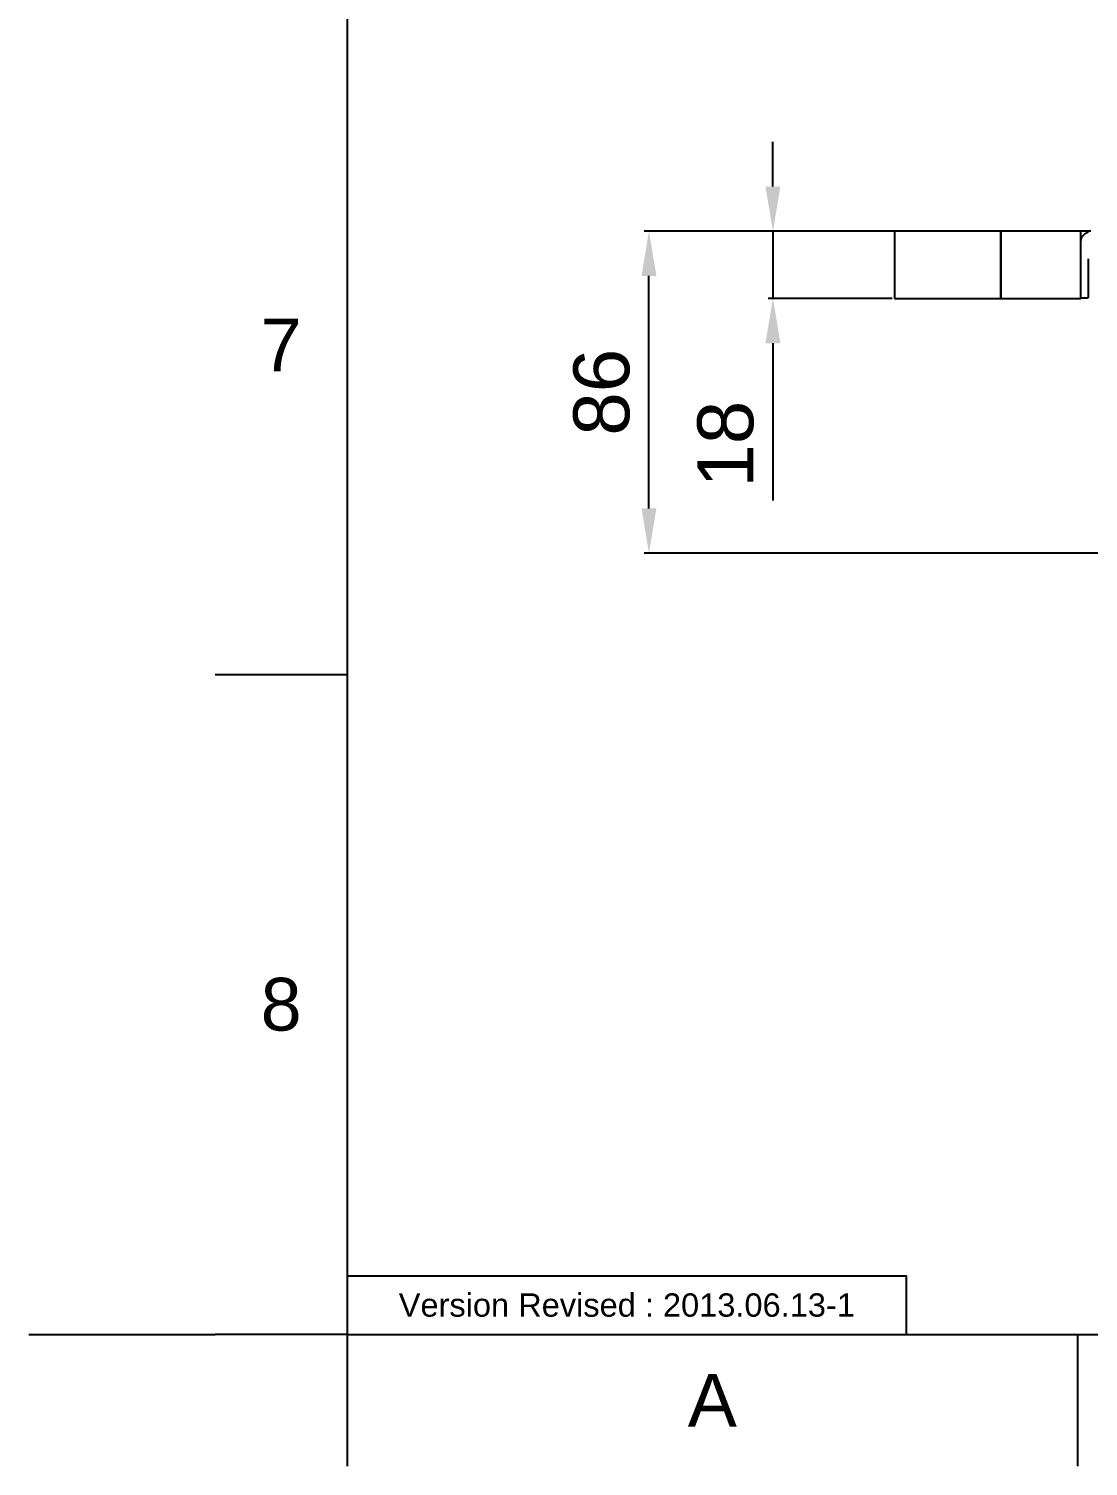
# Model space of a CAD drawing. Header units: millimetres. Extents: x 2164 to 3264, y 1200 to 2685.
# Drawn here: x 2164.1 to 2448.2, y 1199.9 to 1585.2 of the extents above; entities that cross this region are included whole.
import ezdxf

# ---------------------------------------------------------------- set-up
doc = ezdxf.new("R2010")
doc.units = ezdxf.units.MM
for name, color, linetype in [('DIM2', 3, 'Continuous'), ('form22', 7, 'Continuous'), ('main', 7, 'Continuous')]:
    doc.layers.add(name, color=color, linetype=linetype)
doc.styles.add('Arial Regular', font='arial.ttf')
doc.styles.get("Standard").update_dxf_attribs({"font": 'arial.ttf'})
doc.dimstyles.new('ISO-25', dxfattribs={"dimtxt": 2.5, "dimasz": 2.5, "dimexe": 1.25, "dimexo": 0.625, "dimtad": 1, "dimtxsty": 'Standard', "dimcen": 2.5, "dimadec": 0, "dimazin": 0, "dimtfac": 1, "dimtmove": 0, "dimatfit": 3, "dimfxl": 1, "dimarcsym": 0})

# ---------------------------------------------------------------- blocks, each defined once
blk = doc.blocks.new('*D38')
at = {"layer": 'Defpoints', "color": 0, "transparency": 16777216}
for p in [(2330.42, 1530.91), (2449.47, 1530.91), (2463.84, 1444.6)]:
    blk.add_point(p, dxfattribs=at)
at = {"layer": 'DIM2', "color": 0, "lineweight": -2, "transparency": 16777216}
for p, q in [((2448.85, 1530.91), (2329.17, 1530.91)), ((2330.42, 1456.6), (2330.42, 1518.91)), ((2463.21, 1444.6), (2329.17, 1444.6))]:
    blk.add_line(p, q, dxfattribs=at)
at = {"layer": 'DIM2', "color": 0, "transparency": 16777216}
for points in [[(2328.42, 1518.91), (2332.42, 1518.91), (2330.42, 1530.91)], [(2328.42, 1456.6), (2332.42, 1456.6), (2330.42, 1444.6)]]:
    blk.add_solid(points, dxfattribs=at)
at = {"layer": 'DIM2', "color": 0, "transparency": 16777216, "insert": (2317.76, 1487.75), "char_height": 15, "attachment_point": 5, "rotation": 90}
blk.add_mtext('86', dxfattribs=at)
blk = doc.blocks.new('*D54')
at = {"layer": 'Defpoints', "color": 0, "transparency": 16777216}
for p in [(2396.22, 1530.88), (2363.66, 1512.88), (2396.22, 1512.88)]:
    blk.add_point(p, dxfattribs=at)
at = {"layer": 'DIM2', "color": 0, "lineweight": -2, "transparency": 16777216}
for p, q in [((2363.66, 1542.88), (2363.66, 1554.88)), ((2395.59, 1530.88), (2362.41, 1530.88)), ((2363.66, 1530.88), (2363.66, 1512.88)), ((2395.59, 1512.88), (2362.41, 1512.88)), ((2363.66, 1500.88), (2363.66, 1458.77))]:
    blk.add_line(p, q, dxfattribs=at)
at = {"layer": 'DIM2', "color": 0, "transparency": 16777216}
for points in [[(2361.66, 1542.88), (2365.66, 1542.88), (2363.66, 1530.88)], [(2361.66, 1500.88), (2365.66, 1500.88), (2363.66, 1512.88)]]:
    blk.add_solid(points, dxfattribs=at)
at = {"layer": 'DIM2', "color": 0, "transparency": 16777216, "insert": (2351, 1473.82), "char_height": 15, "attachment_point": 5, "rotation": 90}
blk.add_mtext('18', dxfattribs=at)

msp = doc.modelspace()

# ---------------------------------------------------------------- linework, layer by layer
at = {"layer": 'form22'}
for p, q in [((2249.48, 2649.37), (2249.48, 1235.22)), ((2249.48, 1411.99), (2214.13, 1411.99)), ((2164.13, 1235.22), (2214.13, 1235.22)), ((2249.48, 1235.22), (2214.13, 1235.22)), ((2249.48, 1235.22), (3228.78, 1235.22)), ((2249.48, 1235.22), (2249.48, 1199.87)), ((2445.34, 1235.22), (2445.34, 1199.87))]:
    msp.add_line(p, q, dxfattribs=at)
msp.add_lwpolyline([(2249.48, 1235.22), (2399.48, 1235.22), (2399.48, 1250.85), (2249.48, 1250.85)], close=True, dxfattribs=at)
at = {"layer": 'main'}
for p, q in [((2396.95, 1530.88), (2396.22, 1530.88)), ((2396.22, 1530.88), (2396.22, 1512.88)), ((2424.75, 1530.88), (2396.95, 1530.88)), ((2429.02, 1530.88), (2424.75, 1530.88)), ((2424.75, 1512.88), (2424.75, 1530.88)), ((2424.75, 1530.88), (2424.75, 1512.88)), ((2446.22, 1530.88), (2429.02, 1530.88)), ((2446.22, 1512.88), (2446.22, 1530.88)), ((2446.72, 1529.58), (2446.78, 1529.66)), ((2446.78, 1529.66), (2446.84, 1529.74)), ((2446.84, 1529.74), (2446.9, 1529.83)), ((2446.9, 1529.83), (2446.97, 1529.9)), ((2446.97, 1529.9), (2447.04, 1529.98)), ((2447.04, 1529.98), (2447.11, 1530.05)), ((2447.11, 1530.05), (2447.19, 1530.13)), ((2447.19, 1530.13), (2447.27, 1530.2)), ((2447.27, 1530.2), (2447.35, 1530.26)), ((2447.35, 1530.26), (2447.43, 1530.32)), ((2447.43, 1530.32), (2447.52, 1530.38)), ((2447.52, 1530.38), (2447.6, 1530.44)), ((2447.6, 1530.44), (2447.69, 1530.5)), ((2447.69, 1530.5), (2447.78, 1530.55)), ((2447.78, 1530.55), (2447.87, 1530.59)), ((2447.87, 1530.59), (2447.97, 1530.64)), ((2447.97, 1530.64), (2448.06, 1530.68)), ((2448.06, 1530.68), (2448.16, 1530.72)), ((2448.16, 1530.72), (2448.26, 1530.75)), ((2446.22, 1528.11), (2446.23, 1528.22)), ((2446.22, 1528.01), (2446.22, 1528.11)), ((2446.22, 1527.91), (2446.22, 1528.01)), ((2446.22, 1513.28), (2446.22, 1527.91)), ((2446.23, 1528.22), (2446.24, 1528.32)), ((2446.24, 1528.32), (2446.26, 1528.42)), ((2446.26, 1528.42), (2446.28, 1528.53)), ((2446.28, 1528.53), (2446.3, 1528.63)), ((2446.3, 1528.63), (2446.33, 1528.73)), ((2446.33, 1528.73), (2446.36, 1528.83)), ((2446.36, 1528.83), (2446.39, 1528.93)), ((2446.39, 1528.93), (2446.43, 1529.02)), ((2446.43, 1529.02), (2446.47, 1529.12)), ((2446.47, 1529.12), (2446.51, 1529.21)), ((2446.51, 1529.21), (2446.56, 1529.31)), ((2446.56, 1529.31), (2446.61, 1529.4)), ((2446.61, 1529.4), (2446.66, 1529.49)), ((2446.66, 1529.49), (2446.72, 1529.58)), ((2448.2, 1523.48), (2448.2, 1513.28)), ((2396.22, 1512.88), (2396.95, 1512.88)), ((2396.95, 1512.88), (2424.75, 1512.88)), ((2424.75, 1512.88), (2429.02, 1512.88)), ((2429.02, 1512.88), (2446.22, 1512.88)), ((2446.22, 1513.27), (2446.22, 1513.28)), ((2446.22, 1513.26), (2446.22, 1513.27)), ((2446.22, 1513.25), (2446.22, 1513.26)), ((2446.22, 1513.24), (2446.22, 1513.25)), ((2446.22, 1513.23), (2446.22, 1513.24)), ((2446.22, 1513.22), (2446.22, 1513.23)), ((2446.22, 1513.21), (2446.22, 1513.22)), ((2446.23, 1513.2), (2446.22, 1513.21)), ((2446.23, 1513.19), (2446.23, 1513.2)), ((2446.23, 1513.18), (2446.23, 1513.19)), ((2446.24, 1513.17), (2446.23, 1513.18)), ((2446.24, 1513.16), (2446.24, 1513.17)), ((2446.24, 1513.15), (2446.24, 1513.16)), ((2446.25, 1513.14), (2446.24, 1513.15)), ((2446.25, 1513.13), (2446.25, 1513.14)), ((2446.26, 1513.12), (2446.25, 1513.13)), ((2446.26, 1513.11), (2446.26, 1513.12)), ((2446.27, 1513.1), (2446.26, 1513.11)), ((2446.28, 1513.1), (2446.27, 1513.1)), ((2446.28, 1513.09), (2446.28, 1513.1)), ((2446.29, 1513.08), (2446.28, 1513.09)), ((2446.3, 1513.07), (2446.29, 1513.08)), ((2446.31, 1513.06), (2446.3, 1513.07)), ((2446.3, 1513.07), (2446.3, 1513.07)), ((2446.32, 1513.05), (2446.31, 1513.06)), ((2446.33, 1513.04), (2446.32, 1513.05)), ((2446.34, 1513.03), (2446.33, 1513.04)), ((2446.33, 1513.04), (2446.33, 1513.04)), ((2446.35, 1513.03), (2446.34, 1513.03)), ((2446.36, 1513.02), (2446.35, 1513.03)), ((2446.37, 1513.02), (2446.36, 1513.02)), ((2446.38, 1513.01), (2446.37, 1513.02)), ((2446.39, 1513.01), (2446.38, 1513.01)), ((2446.4, 1513), (2446.39, 1513.01)), ((2446.41, 1513), (2446.4, 1513)), ((2446.41, 1512.99), (2446.41, 1513)), ((2446.42, 1512.99), (2446.41, 1512.99)), ((2446.43, 1512.99), (2446.42, 1512.99)), ((2446.44, 1512.99), (2446.43, 1512.99)), ((2446.45, 1512.98), (2446.44, 1512.99)), ((2446.46, 1512.98), (2446.45, 1512.98)), ((2446.47, 1512.98), (2446.46, 1512.98)), ((2446.48, 1512.98), (2446.47, 1512.98)), ((2446.49, 1512.98), (2446.48, 1512.98)), ((2446.5, 1512.98), (2446.49, 1512.98)), ((2446.52, 1512.98), (2446.5, 1512.98)), ((2447.9, 1512.98), (2446.52, 1512.98)), ((2447.91, 1512.98), (2447.9, 1512.98)), ((2447.92, 1512.98), (2447.91, 1512.98)), ((2447.93, 1512.98), (2447.92, 1512.98)), ((2447.94, 1512.98), (2447.93, 1512.98)), ((2447.95, 1512.98), (2447.94, 1512.98)), ((2447.96, 1512.98), (2447.95, 1512.98)), ((2447.97, 1512.99), (2447.96, 1512.98)), ((2447.98, 1512.99), (2447.97, 1512.99)), ((2447.99, 1512.99), (2447.98, 1512.99)), ((2448, 1513), (2447.99, 1512.99)), ((2448.01, 1513), (2448, 1513)), ((2448.02, 1513), (2448.01, 1513)), ((2448.03, 1513.01), (2448.02, 1513)), ((2448.04, 1513.01), (2448.03, 1513.01)), ((2448.05, 1513.02), (2448.04, 1513.01)), ((2448.06, 1513.02), (2448.05, 1513.02)), ((2448.07, 1513.03), (2448.06, 1513.02)), ((2448.08, 1513.03), (2448.07, 1513.03)), ((2448.09, 1513.04), (2448.08, 1513.03)), ((2448.1, 1513.05), (2448.09, 1513.05)), ((2448.09, 1513.05), (2448.09, 1513.04)), ((2448.11, 1513.06), (2448.1, 1513.05)), ((2448.12, 1513.07), (2448.11, 1513.06)), ((2448.13, 1513.08), (2448.12, 1513.08)), ((2448.12, 1513.08), (2448.12, 1513.07)), ((2448.14, 1513.09), (2448.13, 1513.08)), ((2448.15, 1513.11), (2448.14, 1513.1)), ((2448.14, 1513.1), (2448.14, 1513.09)), ((2448.16, 1513.13), (2448.15, 1513.12)), ((2448.15, 1513.12), (2448.15, 1513.11)), ((2448.17, 1513.14), (2448.16, 1513.13)), ((2448.18, 1513.16), (2448.17, 1513.16)), ((2448.17, 1513.16), (2448.17, 1513.15)), ((2448.17, 1513.15), (2448.17, 1513.14)), ((2448.19, 1513.18), (2448.18, 1513.17)), ((2448.18, 1513.17), (2448.18, 1513.16)), ((2448.2, 1513.22), (2448.19, 1513.21)), ((2448.19, 1513.21), (2448.19, 1513.2)), ((2448.19, 1513.2), (2448.19, 1513.19)), ((2448.19, 1513.19), (2448.19, 1513.18)), ((2448.2, 1513.28), (2448.2, 1513.27)), ((2448.2, 1513.27), (2448.2, 1513.26)), ((2448.2, 1513.26), (2448.2, 1513.25)), ((2448.2, 1513.25), (2448.2, 1513.24)), ((2448.2, 1513.24), (2448.2, 1513.22))]:
    msp.add_line(p, q, dxfattribs=at)

# ---------------------------------------------------------------- texts
at = {"layer": 'form22', "attachment_point": 5, "style": 'Arial Regular'}
for s, insert, char_height, width in [('7', (2231.81, 1500.38), 14.14, 46.5744), ('8', (2231.81, 1323.61), 14.14, 47.0355), ('Version Revised : 2013.06.13-1', (2324.48, 1243.04), 6.25, 252.5136), ('A', (2347.41, 1217.55), 14.14, 54.8748)]:
    msp.add_mtext(s, dxfattribs=dict(at, insert=insert, char_height=char_height, width=width))

# ---------------------------------------------------------------- dimensions: what is measured, and where the dimension line sits
at = {"layer": 'DIM2', "color": 3}
for base, p1, p2, picture, middle in [((2363.66, 1512.88), (2396.22, 1530.88), (2396.22, 1512.88), '*D54', (2351, 1473.82)), ((2330.42, 1530.91), (2463.84, 1444.6), (2449.47, 1530.91), '*D38', (2317.76, 1487.75))]:
    dim = msp.add_linear_dim(base=base, p1=p1, p2=p2, angle=90, dimstyle='ISO-25', override={"dimtxt": 15, "dimasz": 12, "dimgap": 5, "dimdec": 0, "dimtix": 0, "dimtmove": 0}, dxfattribs=at)
    dim.commit()
    dim.dimension.update_dxf_attribs({"geometry": picture, "text_midpoint": middle})

doc.saveas('drawing.dxf')
